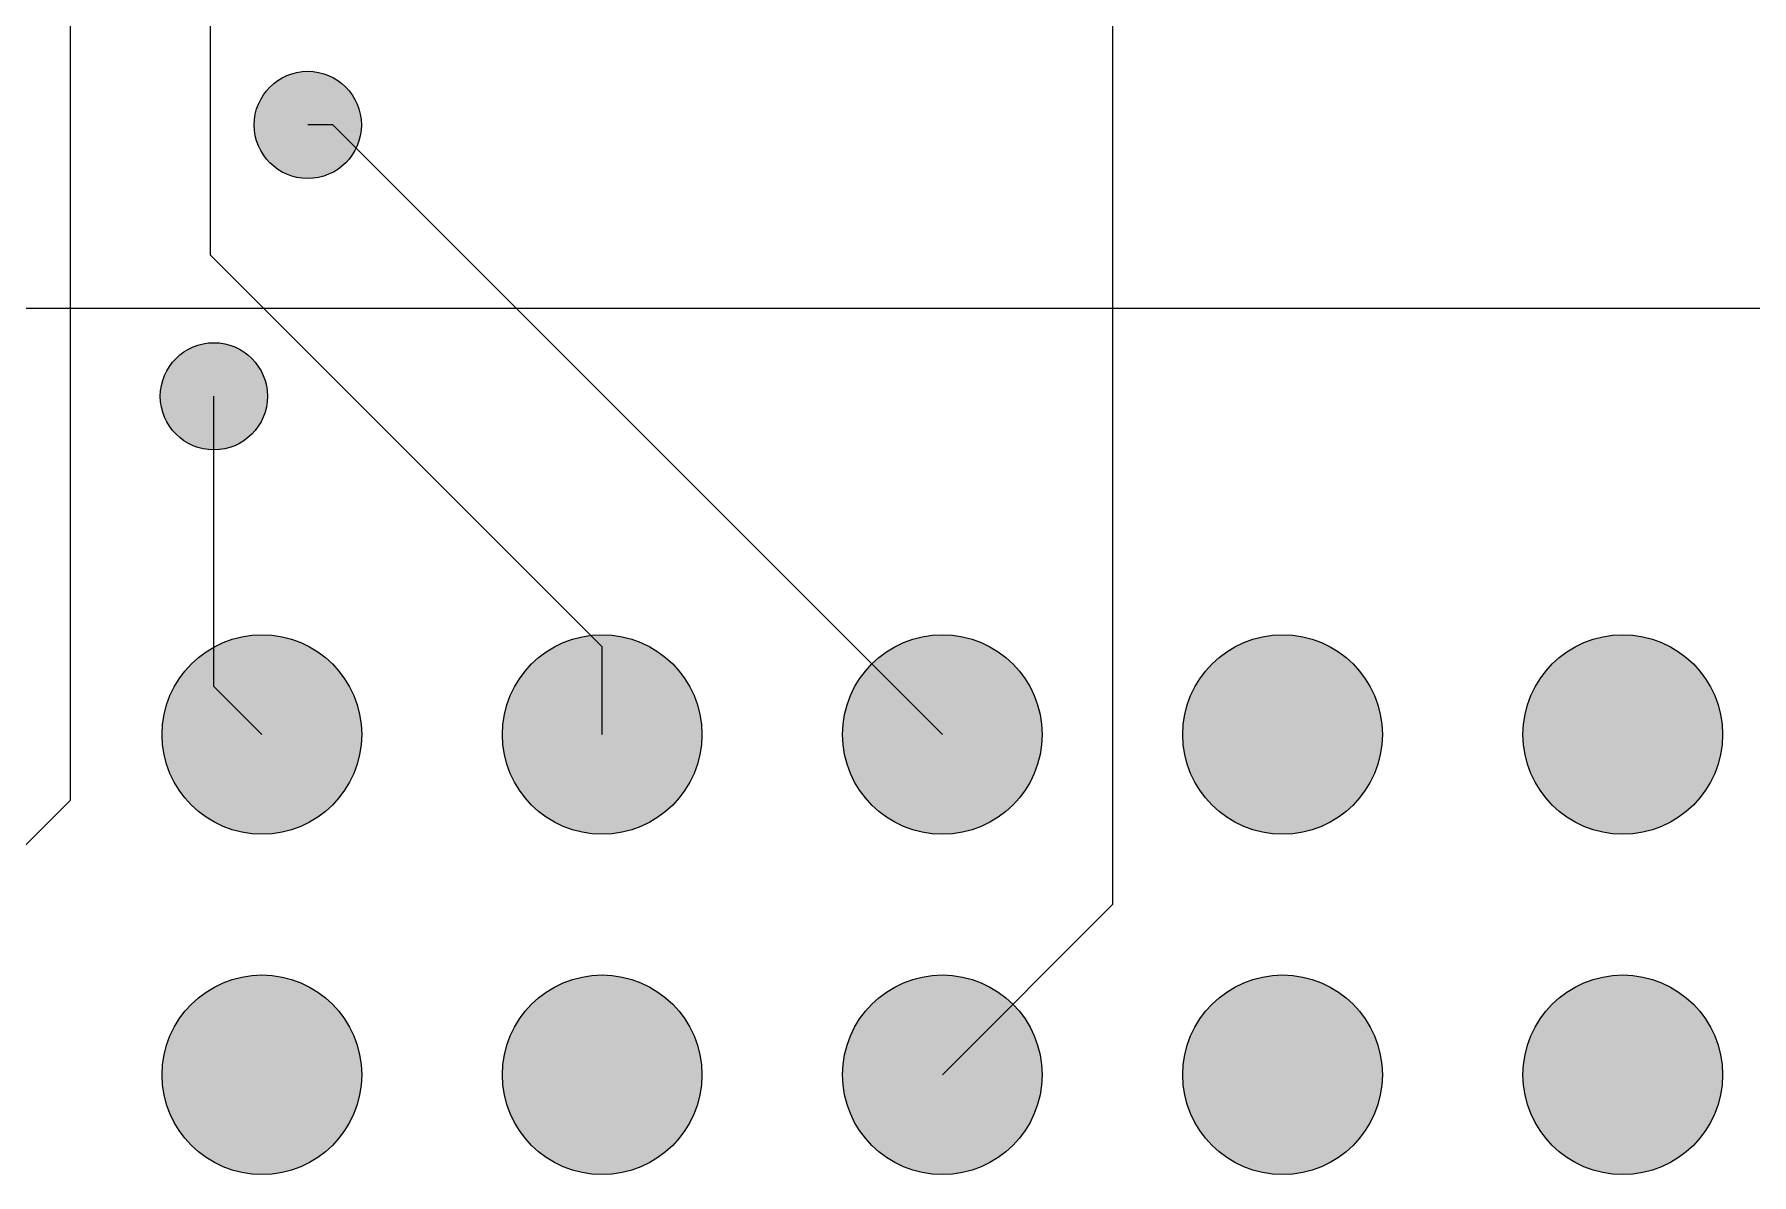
# Model space of a CAD drawing. Header units: inches. Extents: x 0.01 to 2.37, y 0.18 to 2.22.
# Drawn here: x 0.988 to 1.492, y 0.453 to 0.788 of the extents above; entities that cross this region are included whole.
import ezdxf

# ---------------------------------------------------------------- set-up
doc = ezdxf.new("R2010")
doc.units = ezdxf.units.IN
doc.header["$MEASUREMENT"] = 0
doc.layers.add('Layer 1', color=7, linetype='Continuous', lineweight=0)

# ---------------------------------------------------------------- blocks, each defined once
blk = doc.blocks.new('Block_19')
at = {"layer": 'Layer 1', "transparency": 33554687}
h = blk.add_hatch(color=7, dxfattribs=at)
h.dxf.hatch_style = 2
edge = h.paths.add_edge_path()
edge.add_spline(control_points=[(1.03948, 0.72357), (1.03948, 0.72357), (1.03948, 1.02124), (1.03948, 1.02124)], knot_values=[0, 0, 0, 0, 1, 1, 1, 1], degree=3, periodic=0)
edge.add_line((1.03948, 1.02124), (1.03948, 0.72357))
h = blk.add_hatch(color=7, dxfattribs=at)
h.dxf.hatch_style = 2
edge = h.paths.add_edge_path()
edge.add_spline(control_points=[(0.99835, 0.56338), (0.99835, 0.56338), (0.99835, 0.91353), (0.99835, 0.91353)], knot_values=[0, 0, 0, 0, 1, 1, 1, 1], degree=3, periodic=0)
edge.add_line((0.99835, 0.91353), (0.99835, 0.56338))
h = blk.add_hatch(color=7, dxfattribs=at)
h.dxf.hatch_style = 2
edge = h.paths.add_edge_path()
edge.add_spline(control_points=[(1.3046, 0.8939), (1.3046, 0.8939), (1.3046, 0.53271), (1.3046, 0.53271)], knot_values=[0, 0, 0, 0, 1, 1, 1, 1], degree=3, periodic=0)
edge.add_line((1.3046, 0.53271), (1.3046, 0.8939))
h = blk.add_hatch(color=7, dxfattribs=at)
h.dxf.hatch_style = 2
edge = h.paths.add_edge_path()
edge.add_spline(control_points=[(1.07547, 0.76184), (1.07547, 0.76184), (1.06809, 0.76184), (1.06809, 0.76184)], knot_values=[0, 0, 0, 0, 1, 1, 1, 1], degree=3, periodic=0)
edge.add_line((1.06809, 0.76184), (1.07547, 0.76184))
h = blk.add_hatch(color=7, dxfattribs=at)
h.dxf.hatch_style = 2
edge = h.paths.add_edge_path()
edge.add_spline(control_points=[(1.2546, 0.58271), (1.2546, 0.58271), (1.07547, 0.76184), (1.07547, 0.76184)], knot_values=[0, 0, 0, 0, 1, 1, 1, 1], degree=3, periodic=0)
edge.add_line((1.07547, 0.76184), (1.2546, 0.58271))
h = blk.add_hatch(color=7, dxfattribs=at)
h.dxf.hatch_style = 2
edge = h.paths.add_edge_path()
edge.add_spline(control_points=[(1.1546, 0.60845), (1.1546, 0.60845), (1.03948, 0.72357), (1.03948, 0.72357)], knot_values=[0, 0, 0, 0, 1, 1, 1, 1], degree=3, periodic=0)
edge.add_line((1.03948, 0.72357), (1.1546, 0.60845))
h = blk.add_hatch(color=7, dxfattribs=at)
h.dxf.hatch_style = 2
edge = h.paths.add_edge_path()
edge.add_spline(control_points=[(1.03948, 0.72357), (1.03948, 0.72357), (1.03948, 0.72357), (1.03948, 0.72357)], knot_values=[0, 0, 0, 0, 1, 1, 1, 1], degree=3, periodic=0)
edge.add_line((1.03948, 0.72357), (1.03948, 0.72357))
h = blk.add_hatch(color=7, dxfattribs=at)
h.dxf.hatch_style = 2
edge = h.paths.add_edge_path()
edge.add_spline(control_points=[(1.04049, 0.59682), (1.04049, 0.59682), (1.04049, 0.68209), (1.04049, 0.68209)], knot_values=[0, 0, 0, 0, 1, 1, 1, 1], degree=3, periodic=0)
edge.add_line((1.04049, 0.68209), (1.04049, 0.59682))
h = blk.add_hatch(color=7, dxfattribs=at)
h.dxf.hatch_style = 2
edge = h.paths.add_edge_path()
edge.add_spline(control_points=[(1.1546, 0.58271), (1.1546, 0.58271), (1.1546, 0.60845), (1.1546, 0.60845)], knot_values=[0, 0, 0, 0, 1, 1, 1, 1], degree=3, periodic=0)
edge.add_line((1.1546, 0.60845), (1.1546, 0.58271))
h = blk.add_hatch(color=7, dxfattribs=at)
h.dxf.hatch_style = 2
edge = h.paths.add_edge_path()
edge.add_spline(control_points=[(1.0546, 0.58271), (1.0546, 0.58271), (1.04049, 0.59682), (1.04049, 0.59682)], knot_values=[0, 0, 0, 0, 1, 1, 1, 1], degree=3, periodic=0)
edge.add_line((1.04049, 0.59682), (1.0546, 0.58271))
h = blk.add_hatch(color=7, dxfattribs=at)
h.dxf.hatch_style = 2
edge = h.paths.add_edge_path()
edge.add_spline(control_points=[(0.95988, 0.52491), (0.95988, 0.52491), (0.99835, 0.56338), (0.99835, 0.56338)], knot_values=[0, 0, 0, 0, 1, 1, 1, 1], degree=3, periodic=0)
edge.add_line((0.99835, 0.56338), (0.95988, 0.52491))
h = blk.add_hatch(color=7, dxfattribs=at)
h.dxf.hatch_style = 2
edge = h.paths.add_edge_path()
edge.add_spline(control_points=[(1.3046, 0.53271), (1.3046, 0.53271), (1.2546, 0.48271), (1.2546, 0.48271)], knot_values=[0, 0, 0, 0, 1, 1, 1, 1], degree=3, periodic=0)
edge.add_line((1.2546, 0.48271), (1.3046, 0.53271))
at = {"layer": 'Layer 1', "color": 7, "lineweight": 25}
for points in [[(1.03948, 0.72357), (1.03948, 0.72357), (1.03948, 1.02124), (1.03948, 1.02124)], [(0.99835, 0.56338), (0.99835, 0.56338), (0.99835, 0.91353), (0.99835, 0.91353)], [(1.3046, 0.8939), (1.3046, 0.8939), (1.3046, 0.53271), (1.3046, 0.53271)], [(1.07547, 0.76184), (1.07547, 0.76184), (1.06809, 0.76184), (1.06809, 0.76184)], [(1.2546, 0.58271), (1.2546, 0.58271), (1.07547, 0.76184), (1.07547, 0.76184)], [(1.1546, 0.60845), (1.1546, 0.60845), (1.03948, 0.72357), (1.03948, 0.72357)], [(1.03948, 0.72357), (1.03948, 0.72357), (1.03948, 0.72357), (1.03948, 0.72357)], [(1.04049, 0.59682), (1.04049, 0.59682), (1.04049, 0.68209), (1.04049, 0.68209)], [(1.1546, 0.58271), (1.1546, 0.58271), (1.1546, 0.60845), (1.1546, 0.60845)], [(1.0546, 0.58271), (1.0546, 0.58271), (1.04049, 0.59682), (1.04049, 0.59682)], [(0.95988, 0.52491), (0.95988, 0.52491), (0.99835, 0.56338), (0.99835, 0.56338)], [(1.3046, 0.53271), (1.3046, 0.53271), (1.2546, 0.48271), (1.2546, 0.48271)]]:
    blk.add_open_spline(points, degree=3, dxfattribs=at)
blk = doc.blocks.new('Block_1')
at = {"layer": 'Layer 1', "transparency": 33554687}
h = blk.add_hatch(color=7, dxfattribs=at)
h.dxf.hatch_style = 2
edge = h.paths.add_edge_path()
edge.add_arc((1.06809, 0.76184), 0.01575, 0, 360)
h = blk.add_hatch(color=7, dxfattribs=at)
h.dxf.hatch_style = 2
edge = h.paths.add_edge_path()
edge.add_arc((1.04049, 0.68209), 0.01575, 0, 360)
h = blk.add_hatch(color=7, dxfattribs=at)
h.dxf.hatch_style = 2
edge = h.paths.add_edge_path()
edge.add_arc((1.0546, 0.58271), 0.02933, 0, 360)
h = blk.add_hatch(color=7, dxfattribs=at)
h.dxf.hatch_style = 2
edge = h.paths.add_edge_path()
edge.add_arc((1.1546, 0.58271), 0.02933, 0, 360)
h = blk.add_hatch(color=7, dxfattribs=at)
h.dxf.hatch_style = 2
edge = h.paths.add_edge_path()
edge.add_arc((1.2546, 0.58271), 0.02933, 0, 360)
h = blk.add_hatch(color=7, dxfattribs=at)
h.dxf.hatch_style = 2
edge = h.paths.add_edge_path()
edge.add_arc((1.3546, 0.58271), 0.02933, 0, 360)
h = blk.add_hatch(color=7, dxfattribs=at)
h.dxf.hatch_style = 2
edge = h.paths.add_edge_path()
edge.add_arc((1.4546, 0.58271), 0.02933, 0, 360)
h = blk.add_hatch(color=7, dxfattribs=at)
h.dxf.hatch_style = 2
edge = h.paths.add_edge_path()
edge.add_arc((1.0546, 0.48271), 0.02933, 0, 360)
h = blk.add_hatch(color=7, dxfattribs=at)
h.dxf.hatch_style = 2
edge = h.paths.add_edge_path()
edge.add_arc((1.1546, 0.48271), 0.02933, 0, 360)
h = blk.add_hatch(color=7, dxfattribs=at)
h.dxf.hatch_style = 2
edge = h.paths.add_edge_path()
edge.add_arc((1.2546, 0.48271), 0.02933, 0, 360)
h = blk.add_hatch(color=7, dxfattribs=at)
h.dxf.hatch_style = 2
edge = h.paths.add_edge_path()
edge.add_arc((1.3546, 0.48271), 0.02933, 0, 360)
h = blk.add_hatch(color=7, dxfattribs=at)
h.dxf.hatch_style = 2
edge = h.paths.add_edge_path()
edge.add_arc((1.4546, 0.48271), 0.02933, 0, 360)
at = {"layer": 'Layer 1'}
for centre, radius in [((1.06809, 0.76184), 0.01575), ((1.04049, 0.68209), 0.01575), ((1.0546, 0.58271), 0.02933), ((1.1546, 0.58271), 0.02933), ((1.2546, 0.58271), 0.02933), ((1.3546, 0.58271), 0.02933), ((1.4546, 0.58271), 0.02933), ((1.0546, 0.48271), 0.02933), ((1.1546, 0.48271), 0.02933), ((1.2546, 0.48271), 0.02933), ((1.3546, 0.48271), 0.02933), ((1.4546, 0.48271), 0.02933)]:
    blk.add_circle(centre, radius, dxfattribs=at)
blk.add_blockref('Block_19', (0, 0), dxfattribs=at)
blk = doc.blocks.new('Block_60')
at = {"layer": 'Layer 1', "transparency": 33554687}
h = blk.add_hatch(color=7, dxfattribs=at)
h.dxf.hatch_style = 2
edge = h.paths.add_edge_path()
edge.add_spline(control_points=[(1.6546, 0.70791), (1.6546, 0.70791), (0.7546, 0.70791), (0.7546, 0.70791)], knot_values=[0, 0, 0, 0, 1, 1, 1, 1], degree=3, periodic=0)
edge.add_line((0.7546, 0.70791), (1.6546, 0.70791))
at = {"layer": 'Layer 1', "color": 7, "lineweight": 13}
blk.add_open_spline([(1.6546, 0.70791), (1.6546, 0.70791), (0.7546, 0.70791), (0.7546, 0.70791)], degree=3, dxfattribs=at)

msp = doc.modelspace()

# ---------------------------------------------------------------- block references
at = {"layer": 'Layer 1'}
for name in ['Block_1', 'Block_60']:
    msp.add_blockref(name, (0, 0), dxfattribs=at)

doc.saveas('drawing.dxf')
